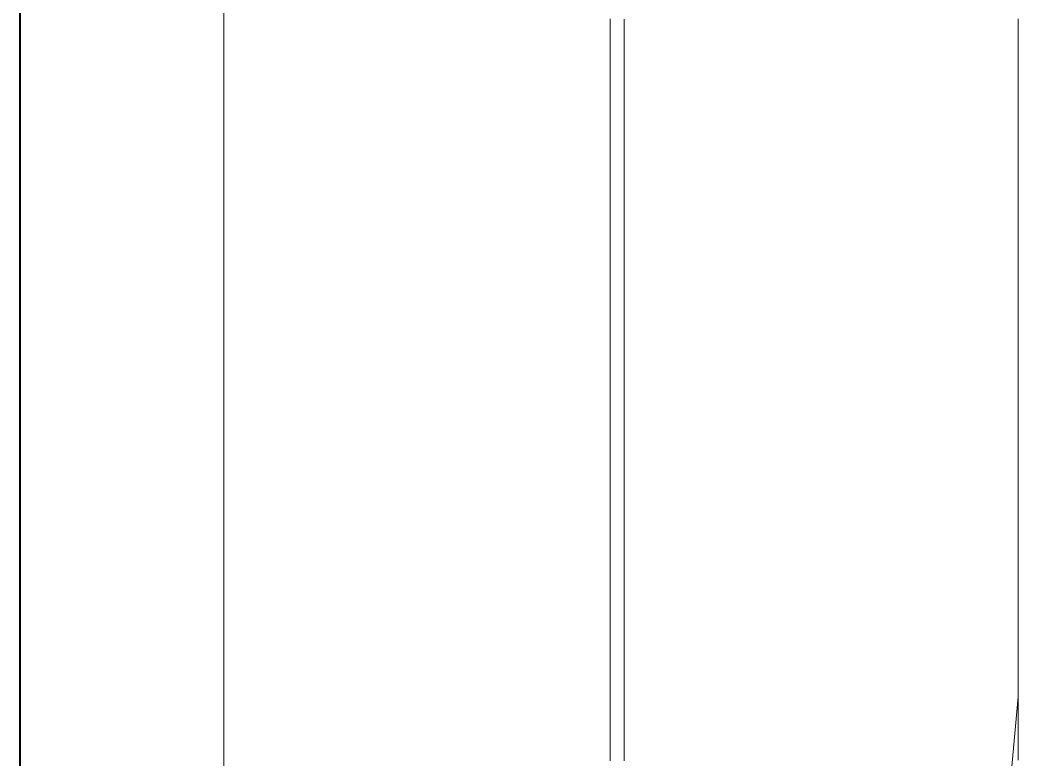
# Model space of a CAD drawing. Extents: x 65572 to 72871, y 30718 to 33858.
# Drawn here: x 66842.891 to 66845.338, y 32293.911 to 32295.724 of the extents above; entities that cross this region are included whole.
import ezdxf

# ---------------------------------------------------------------- set-up
doc = ezdxf.new("R2010")
doc.units = 0
doc.header["$LTSCALE"] = 0.5
doc.header["$MEASUREMENT"] = 0
for name, color, linetype, lineweight in [('Framing', 142, 'CONTINUOUS', 13), ('Layout', 154, 'CONTINUOUS', 5), ('Structure', 7, 'CONTINUOUS', 40)]:
    doc.layers.add(name, color=color, linetype=linetype, lineweight=lineweight)

msp = doc.modelspace()

# ---------------------------------------------------------------- linework, layer by layer
at = {"layer": 'Framing'}
msp.add_line((66843.390623, 32435.914212), (66843.390623, 32239.968035), dxfattribs=at)
at = {"layer": 'Layout', "linetype": 'ByBlock'}
msp.add_line((66844.338271, 32283.063442), (66845.338276, 32294.063496), dxfattribs=at)
at = {"layer": 'Layout', "linetype": 'ByBlock', "flags": 128}
for points in [[(66844.338271, 32295.726806), (66844.338271, 32295.720674), (66844.338271, 32295.714543), (66844.338271, 32295.708411), (66844.338271, 32295.70228), (66844.338271, 32295.696148), (66844.338271, 32295.690017), (66844.338271, 32295.683885), (66844.338271, 32295.677754), (66844.338271, 32295.671622), (66844.338271, 32295.665491), (66844.338271, 32295.659359), (66844.338271, 32295.653228), (66844.338271, 32295.647096), (66844.338271, 32295.640965), (66844.338271, 32295.634833), (66844.338271, 32295.628702), (66844.338271, 32295.62257), (66844.338271, 32295.616439), (66844.338271, 32295.610307), (66844.338271, 32295.604176), (66844.338271, 32295.598044), (66844.338271, 32295.591913), (66844.338271, 32295.585781), (66844.338271, 32295.57965), (66844.338271, 32295.573518), (66844.338271, 32295.567387), (66844.338271, 32295.561255), (66844.338271, 32295.555124), (66844.338271, 32295.548993), (66844.338271, 32295.542861), (66844.338271, 32295.53673), (66844.338271, 32295.530598), (66844.338271, 32295.524467), (66844.338271, 32295.518335), (66844.338271, 32295.512204), (66844.338271, 32295.506072), (66844.338271, 32295.499941), (66844.338271, 32295.493809), (66844.338271, 32295.487678), (66844.338271, 32295.481546), (66844.338271, 32295.475415), (66844.338271, 32295.469283), (66844.338271, 32295.463152), (66844.338271, 32295.45702), (66844.338271, 32295.450889), (66844.338271, 32295.444757), (66844.338271, 32295.438626), (66844.338271, 32295.432494), (66844.338271, 32295.426363), (66844.338271, 32295.420231), (66844.338271, 32295.4141), (66844.338271, 32295.407968), (66844.338271, 32295.401837), (66844.338271, 32295.395705), (66844.338271, 32295.389574), (66844.338271, 32295.383442), (66844.338271, 32295.377311), (66844.338271, 32295.371179), (66844.338271, 32295.365048), (66844.338271, 32295.358916), (66844.338271, 32295.352785), (66844.338271, 32295.346653), (66844.338271, 32295.340522), (66844.338271, 32295.33439), (66844.338271, 32295.328259), (66844.338271, 32295.322127), (66844.338271, 32295.315996), (66844.338271, 32295.309864), (66844.338271, 32295.303733), (66844.338271, 32295.297601), (66844.338271, 32295.29147), (66844.338271, 32295.285338), (66844.338271, 32295.279207), (66844.338271, 32295.273075), (66844.338271, 32295.266944), (66844.338271, 32295.260812), (66844.338271, 32295.254681), (66844.338271, 32295.248549), (66844.338271, 32295.242418), (66844.338271, 32295.236286), (66844.338271, 32295.230155), (66844.338271, 32295.224023), (66844.338271, 32295.217892), (66844.338271, 32295.211761), (66844.338271, 32295.205629), (66844.338271, 32295.199498), (66844.338271, 32295.193366), (66844.338271, 32295.187235), (66844.338271, 32295.181103), (66844.338271, 32295.174972), (66844.338271, 32295.16884), (66844.338271, 32295.162709), (66844.338271, 32295.156577), (66844.338271, 32295.150446), (66844.338271, 32295.144314), (66844.338271, 32295.138183), (66844.338271, 32295.132051), (66844.338271, 32295.12592), (66844.338271, 32295.119788), (66844.338271, 32295.113657), (66844.338271, 32295.107525), (66844.338271, 32295.101394), (66844.338271, 32295.095262), (66844.338271, 32295.089131), (66844.338271, 32295.082999), (66844.338271, 32295.076868), (66844.338271, 32295.070736), (66844.338271, 32295.064605), (66844.338271, 32295.058473), (66844.338271, 32295.052342), (66844.338271, 32295.04621), (66844.338271, 32295.040079), (66844.338271, 32295.033947), (66844.338271, 32295.027816), (66844.338271, 32295.021684), (66844.338271, 32295.015553), (66844.338271, 32295.009421), (66844.338271, 32295.00329), (66844.338271, 32294.997158), (66844.338271, 32294.991027), (66844.338271, 32294.984895), (66844.338271, 32294.978764), (66844.338271, 32294.972632), (66844.338271, 32294.966501), (66844.338271, 32294.960369), (66844.338271, 32294.954238), (66844.338271, 32294.948106), (66844.338271, 32294.941975), (66844.338271, 32294.935843), (66844.338271, 32294.929712), (66844.338271, 32294.92358), (66844.338271, 32294.917449), (66844.338271, 32294.911317), (66844.338271, 32294.905186), (66844.338271, 32294.899054), (66844.338271, 32294.892923), (66844.338271, 32294.886791), (66844.338271, 32294.88066), (66844.338271, 32294.874529), (66844.338271, 32294.868397), (66844.338271, 32294.862266), (66844.338271, 32294.856134), (66844.338271, 32294.850003), (66844.338271, 32294.843871), (66844.338271, 32294.83774), (66844.338271, 32294.831608), (66844.338271, 32294.825477), (66844.338271, 32294.819345), (66844.338271, 32294.813214), (66844.338271, 32294.807082), (66844.338271, 32294.800951), (66844.338271, 32294.794819), (66844.338271, 32294.788688), (66844.338271, 32294.782556), (66844.338271, 32294.776425), (66844.338271, 32294.770293), (66844.338271, 32294.764162), (66844.338271, 32294.75803), (66844.338271, 32294.751899), (66844.338271, 32294.745767), (66844.338271, 32294.739636), (66844.338271, 32294.733504), (66844.338271, 32294.727373), (66844.338271, 32294.721241), (66844.338271, 32294.71511), (66844.338271, 32294.708978), (66844.338271, 32294.702847), (66844.338271, 32294.696715), (66844.338271, 32294.690584), (66844.338271, 32294.684452), (66844.338271, 32294.678321), (66844.338271, 32294.672189), (66844.338271, 32294.666058), (66844.338271, 32294.659926), (66844.338271, 32294.653795), (66844.338271, 32294.647663), (66844.338271, 32294.641532), (66844.338271, 32294.6354), (66844.338271, 32294.629269), (66844.338271, 32294.623137), (66844.338271, 32294.617006), (66844.338271, 32294.610874), (66844.338271, 32294.604743), (66844.338271, 32294.598611), (66844.338271, 32294.59248), (66844.338271, 32294.586348), (66844.338271, 32294.580217), (66844.338271, 32294.574085), (66844.338271, 32294.567954), (66844.338271, 32294.561822), (66844.338271, 32294.555691), (66844.338271, 32294.549559), (66844.338271, 32294.543428), (66844.338271, 32294.537296), (66844.338271, 32294.531165), (66844.338271, 32294.525034), (66844.338271, 32294.518902), (66844.338271, 32294.512771), (66844.338271, 32294.506639), (66844.338271, 32294.500508), (66844.338271, 32294.494376), (66844.338271, 32294.488245), (66844.338271, 32294.482113), (66844.338271, 32294.475982), (66844.338271, 32294.46985), (66844.338271, 32294.463719), (66844.338271, 32294.457587), (66844.338271, 32294.451456), (66844.338271, 32294.445324), (66844.338271, 32294.439193), (66844.338271, 32294.433061), (66844.338271, 32294.42693), (66844.338271, 32294.420798), (66844.338271, 32294.414667), (66844.338271, 32294.408535), (66844.338271, 32294.402404), (66844.338271, 32294.396272), (66844.338271, 32294.390141), (66844.338271, 32294.384009), (66844.338271, 32294.377878), (66844.338271, 32294.371746), (66844.338271, 32294.365615), (66844.338271, 32294.359483), (66844.338271, 32294.353352), (66844.338271, 32294.34722), (66844.338271, 32294.341089), (66844.338271, 32294.334957), (66844.338271, 32294.328826), (66844.338271, 32294.322694), (66844.338271, 32294.316563), (66844.338271, 32294.310431), (66844.338271, 32294.3043), (66844.338271, 32294.298168), (66844.338271, 32294.292037), (66844.338271, 32294.285905), (66844.338271, 32294.279774), (66844.338271, 32294.273642), (66844.338271, 32294.267511), (66844.338271, 32294.261379), (66844.338271, 32294.255248), (66844.338271, 32294.249116), (66844.338271, 32294.242985), (66844.338271, 32294.236853), (66844.338271, 32294.230722), (66844.338271, 32294.22459), (66844.338271, 32294.218459), (66844.338271, 32294.212327), (66844.338271, 32294.206196), (66844.338271, 32294.200064), (66844.338271, 32294.193933), (66844.338271, 32294.187802), (66844.338271, 32294.18167), (66844.338271, 32294.175539), (66844.338271, 32294.169407), (66844.338271, 32294.163276), (66844.338271, 32294.157144), (66844.338271, 32294.151013), (66844.338271, 32294.144881), (66844.338271, 32294.13875), (66844.338271, 32294.132618), (66844.338271, 32294.126487), (66844.338271, 32294.120355), (66844.338271, 32294.114224), (66844.338271, 32294.108092), (66844.338271, 32294.101961), (66844.338271, 32294.095829), (66844.338271, 32294.089698), (66844.338271, 32294.083566), (66844.338271, 32294.077435), (66844.338271, 32294.071303), (66844.338271, 32294.065172), (66844.338271, 32294.05904), (66844.338271, 32294.052909), (66844.338271, 32294.046777), (66844.338271, 32294.040646), (66844.338271, 32294.034514), (66844.338271, 32294.028383), (66844.338271, 32294.022251), (66844.338271, 32294.01612), (66844.338271, 32294.009988), (66844.338271, 32294.003857), (66844.338271, 32293.997725), (66844.338271, 32293.991594), (66844.338271, 32293.985462), (66844.338271, 32293.979331), (66844.338271, 32293.973199), (66844.338271, 32293.967068), (66844.338271, 32293.960936), (66844.338271, 32293.954805), (66844.338271, 32293.948673), (66844.338271, 32293.942542), (66844.338271, 32293.93641), (66844.338271, 32293.930279), (66844.338271, 32293.924147), (66844.338271, 32293.918016), (66844.338271, 32293.911884), (66844.338271, 32293.905753)], [(66845.338276, 32295.724365), (66845.338276, 32295.722326), (66845.338276, 32295.720288), (66845.338276, 32295.71825), (66845.338276, 32295.716212), (66845.338276, 32295.714173), (66845.338276, 32295.712135), (66845.338276, 32295.710097), (66845.338276, 32295.708059), (66845.338276, 32295.70602), (66845.338276, 32295.703982), (66845.338276, 32295.701944), (66845.338276, 32295.699906), (66845.338276, 32295.697867), (66845.338276, 32295.695829), (66845.338276, 32295.693791), (66845.338276, 32295.691753), (66845.338276, 32295.689714), (66845.338276, 32295.687676), (66845.338276, 32295.685638), (66845.338276, 32295.6836), (66845.338276, 32295.681561), (66845.338276, 32295.679523), (66845.338276, 32295.677485), (66845.338276, 32295.675447), (66845.338276, 32295.673408), (66845.338276, 32295.67137), (66845.338276, 32295.669332), (66845.338276, 32295.667294), (66845.338276, 32295.665255), (66845.338276, 32295.663217), (66845.338276, 32295.661179), (66845.338276, 32295.659141), (66845.338276, 32295.657102), (66845.338276, 32295.654531), (66845.338276, 32295.651247), (66845.338276, 32295.647964), (66845.338276, 32295.644681), (66845.338276, 32295.641397), (66845.338276, 32295.638114), (66845.338276, 32295.634831), (66845.338276, 32295.631547), (66845.338276, 32295.628264), (66845.338276, 32295.624981), (66845.338276, 32295.621697), (66845.338276, 32295.618414), (66845.338276, 32295.615131), (66845.338276, 32295.611847), (66845.338276, 32295.608564), (66845.338276, 32295.605281), (66845.338276, 32295.601997), (66845.338276, 32295.598714), (66845.338276, 32295.595431), (66845.338276, 32295.592147), (66845.338276, 32295.588864), (66845.338276, 32295.585581), (66845.338276, 32295.582297), (66845.338276, 32295.579014), (66845.338276, 32295.575731), (66845.338276, 32295.572447), (66845.338276, 32295.569164), (66845.338276, 32295.565881), (66845.338276, 32295.562597), (66845.338276, 32295.559314), (66845.338276, 32295.556031), (66845.338276, 32295.552747), (66845.338276, 32295.549464), (66845.338276, 32295.546181), (66845.338276, 32295.542897), (66845.338276, 32295.539614), (66845.338276, 32295.536176), (66845.338276, 32295.531813), (66845.338276, 32295.527449), (66845.338276, 32295.523085), (66845.338276, 32295.518721), (66845.338276, 32295.514358), (66845.338276, 32295.509994), (66845.338276, 32295.50563), (66845.338276, 32295.501266), (66845.338276, 32295.496902), (66845.338276, 32295.492539), (66845.338276, 32295.488175), (66845.338276, 32295.483811), (66845.338276, 32295.479447), (66845.338276, 32295.475084), (66845.338276, 32295.47072), (66845.338276, 32295.466356), (66845.338276, 32295.461992), (66845.338276, 32295.457629), (66845.338276, 32295.453265), (66845.338276, 32295.448901), (66845.338276, 32295.444537), (66845.338276, 32295.440173), (66845.338276, 32295.43581), (66845.338276, 32295.431446), (66845.338276, 32295.427082), (66845.338276, 32295.422718), (66845.338276, 32295.418355), (66845.338276, 32295.413991), (66845.338276, 32295.409627), (66845.338276, 32295.405263), (66845.338276, 32295.4009), (66845.338276, 32295.396536), (66845.338276, 32295.392172), (66845.338276, 32295.387808), (66845.338276, 32295.383444), (66845.338276, 32295.379081), (66845.338276, 32295.373978), (66845.338276, 32295.368753), (66845.338276, 32295.363528), (66845.338276, 32295.358302), (66845.338276, 32295.353077), (66845.338276, 32295.347851), (66845.338276, 32295.342626), (66845.338276, 32295.337401), (66845.338276, 32295.332175), (66845.338276, 32295.32695), (66845.338276, 32295.321724), (66845.338276, 32295.316499), (66845.338276, 32295.311274), (66845.338276, 32295.306048), (66845.338276, 32295.300823), (66845.338276, 32295.295598), (66845.338276, 32295.290372), (66845.338276, 32295.285147), (66845.338276, 32295.279921), (66845.338276, 32295.274696), (66845.338276, 32295.269471), (66845.338276, 32295.264245), (66845.338276, 32295.25902), (66845.338276, 32295.253794), (66845.338276, 32295.248569), (66845.338276, 32295.243344), (66845.338276, 32295.238118), (66845.338276, 32295.232893), (66845.338276, 32295.227667), (66845.338276, 32295.222442), (66845.338276, 32295.217217), (66845.338276, 32295.211991), (66845.338276, 32295.206766), (66845.338276, 32295.201541), (66845.338276, 32295.196315), (66845.338276, 32295.19109), (66845.338276, 32295.185522), (66845.338276, 32295.179697), (66845.338276, 32295.173872), (66845.338276, 32295.168047), (66845.338276, 32295.162222), (66845.338276, 32295.156397), (66845.338276, 32295.150572), (66845.338276, 32295.144747), (66845.338276, 32295.138922), (66845.338276, 32295.133097), (66845.338276, 32295.127272), (66845.338276, 32295.121447), (66845.338276, 32295.115622), (66845.338276, 32295.109797), (66845.338276, 32295.103972), (66845.338276, 32295.098147), (66845.338276, 32295.092322), (66845.338276, 32295.086497), (66845.338276, 32295.080672), (66845.338276, 32295.074847), (66845.338276, 32295.069022), (66845.338276, 32295.063197), (66845.338276, 32295.057372), (66845.338276, 32295.051547), (66845.338276, 32295.045722), (66845.338276, 32295.039897), (66845.338276, 32295.034072), (66845.338276, 32295.028247), (66845.338276, 32295.022422), (66845.338276, 32295.016597), (66845.338276, 32295.010772), (66845.338276, 32295.004947), (66845.338276, 32294.999122), (66845.338276, 32294.993297), (66845.338276, 32294.987472), (66845.338276, 32294.981647), (66845.338276, 32294.975734), (66845.338276, 32294.969602), (66845.338276, 32294.963469), (66845.338276, 32294.957337), (66845.338276, 32294.951204), (66845.338276, 32294.945072), (66845.338276, 32294.938939), (66845.338276, 32294.932807), (66845.338276, 32294.926674), (66845.338276, 32294.920542), (66845.338276, 32294.914409), (66845.338276, 32294.908277), (66845.338276, 32294.902144), (66845.338276, 32294.896012), (66845.338276, 32294.889879), (66845.338276, 32294.883747), (66845.338276, 32294.877614), (66845.338276, 32294.871482), (66845.338276, 32294.865349), (66845.338276, 32294.859217), (66845.338276, 32294.853084), (66845.338276, 32294.846952), (66845.338276, 32294.840819), (66845.338276, 32294.834687), (66845.338276, 32294.828554), (66845.338276, 32294.822422), (66845.338276, 32294.816289), (66845.338276, 32294.810157), (66845.338276, 32294.804024), (66845.338276, 32294.797892), (66845.338276, 32294.791759), (66845.338276, 32294.785627), (66845.338276, 32294.779494), (66845.338276, 32294.773362), (66845.338276, 32294.767229), (66845.338276, 32294.761097), (66845.338276, 32294.754964), (66845.338276, 32294.748832), (66845.338276, 32294.742699), (66845.338276, 32294.736567), (66845.338276, 32294.730434), (66845.338276, 32294.724302), (66845.338276, 32294.718169), (66845.338276, 32294.712037), (66845.338276, 32294.705904), (66845.338276, 32294.699772), (66845.338276, 32294.693639), (66845.338276, 32294.687507), (66845.338276, 32294.681374), (66845.338276, 32294.675242), (66845.338276, 32294.669109), (66845.338276, 32294.662977), (66845.338276, 32294.656844), (66845.338276, 32294.650712), (66845.338276, 32294.644579), (66845.338276, 32294.638447), (66845.338276, 32294.632314), (66845.338276, 32294.626182), (66845.338276, 32294.620049), (66845.338276, 32294.613917), (66845.338276, 32294.607785), (66845.338276, 32294.601652), (66845.338276, 32294.59552), (66845.338276, 32294.589387), (66845.338276, 32294.583255), (66845.338276, 32294.577122), (66845.338276, 32294.57099), (66845.338276, 32294.564857), (66845.338276, 32294.558725), (66845.338276, 32294.552592), (66845.338276, 32294.54646), (66845.338276, 32294.540327), (66845.338276, 32294.534195), (66845.338276, 32294.528282), (66845.338276, 32294.522457), (66845.338276, 32294.516632), (66845.338276, 32294.510807), (66845.338276, 32294.504982), (66845.338276, 32294.499157), (66845.338276, 32294.493332), (66845.338276, 32294.487507), (66845.338276, 32294.481682), (66845.338276, 32294.475857), (66845.338276, 32294.470032), (66845.338276, 32294.464207), (66845.338276, 32294.458382), (66845.338276, 32294.452557), (66845.338276, 32294.446732), (66845.338276, 32294.440907), (66845.338276, 32294.435082), (66845.338276, 32294.429257), (66845.338276, 32294.423432), (66845.338276, 32294.417607), (66845.338276, 32294.411782), (66845.338276, 32294.405957), (66845.338276, 32294.400132), (66845.338276, 32294.394307), (66845.338276, 32294.388482), (66845.338276, 32294.382657), (66845.338276, 32294.376832), (66845.338276, 32294.371007), (66845.338276, 32294.365182), (66845.338276, 32294.359357), (66845.338276, 32294.353532), (66845.338276, 32294.347707), (66845.338276, 32294.341882), (66845.338276, 32294.336057), (66845.338276, 32294.330232), (66845.338276, 32294.324407), (66845.338276, 32294.318839), (66845.338276, 32294.313614), (66845.338276, 32294.308388), (66845.338276, 32294.303163), (66845.338276, 32294.297938), (66845.338276, 32294.292712), (66845.338276, 32294.287487), (66845.338276, 32294.282261), (66845.338276, 32294.277036), (66845.338276, 32294.271811), (66845.338276, 32294.266585), (66845.338276, 32294.26136), (66845.338276, 32294.256134), (66845.338276, 32294.250909), (66845.338276, 32294.245684), (66845.338276, 32294.240458), (66845.338276, 32294.235233), (66845.338276, 32294.230007), (66845.338276, 32294.224782), (66845.338276, 32294.219557), (66845.338276, 32294.214331), (66845.338276, 32294.209106), (66845.338276, 32294.203881), (66845.338276, 32294.198655), (66845.338276, 32294.19343), (66845.338276, 32294.188204), (66845.338276, 32294.182979), (66845.338276, 32294.177754), (66845.338276, 32294.172528), (66845.338276, 32294.167303), (66845.338276, 32294.162077), (66845.338276, 32294.156852), (66845.338276, 32294.151627), (66845.338276, 32294.146401), (66845.338276, 32294.141176), (66845.338276, 32294.13595), (66845.338276, 32294.130848), (66845.338276, 32294.126484), (66845.338276, 32294.122121), (66845.338276, 32294.117757), (66845.338276, 32294.113393), (66845.338276, 32294.109029), (66845.338276, 32294.104666), (66845.338276, 32294.100302), (66845.338276, 32294.095938), (66845.338276, 32294.091574), (66845.338276, 32294.08721), (66845.338276, 32294.082847), (66845.338276, 32294.078483), (66845.338276, 32294.074119), (66845.338276, 32294.069755), (66845.338276, 32294.065392), (66845.338276, 32294.061028), (66845.338276, 32294.056664), (66845.338276, 32294.0523), (66845.338276, 32294.047937), (66845.338276, 32294.043573), (66845.338276, 32294.039209), (66845.338276, 32294.034845), (66845.338276, 32294.030481), (66845.338276, 32294.026118), (66845.338276, 32294.021754), (66845.338276, 32294.01739), (66845.338276, 32294.013026), (66845.338276, 32294.008663), (66845.338276, 32294.004299), (66845.338276, 32293.999935), (66845.338276, 32293.995571), (66845.338276, 32293.991208), (66845.338276, 32293.986844), (66845.338276, 32293.98248), (66845.338276, 32293.978116), (66845.338276, 32293.973753), (66845.338276, 32293.970315), (66845.338276, 32293.967031), (66845.338276, 32293.963748), (66845.338276, 32293.960465), (66845.338276, 32293.957182), (66845.338276, 32293.953898), (66845.338276, 32293.950615), (66845.338276, 32293.947332), (66845.338276, 32293.944048), (66845.338276, 32293.940765), (66845.338276, 32293.937482), (66845.338276, 32293.934198), (66845.338276, 32293.930915), (66845.338276, 32293.927632), (66845.338276, 32293.924348), (66845.338276, 32293.921065), (66845.338276, 32293.917782), (66845.338276, 32293.914498), (66845.338276, 32293.911215), (66845.338276, 32293.907932)]]:
    msp.add_lwpolyline(points, dxfattribs=at)
at = {"layer": 'Layout', "linetype": 'ByBlock'}
for points in [[(66844.372352, 32295.726153), (66844.372352, 32295.719984), (66844.372352, 32295.713814), (66844.372352, 32295.707645), (66844.372352, 32295.701476), (66844.372352, 32295.695307), (66844.372352, 32295.689137), (66844.372352, 32295.682968), (66844.372352, 32295.676799), (66844.372352, 32295.67063), (66844.372352, 32295.66446), (66844.372352, 32295.658291), (66844.372352, 32295.652122), (66844.372352, 32295.645953), (66844.372352, 32295.639783), (66844.372352, 32295.633614), (66844.372352, 32295.627445), (66844.372352, 32295.621276), (66844.372352, 32295.615106), (66844.372352, 32295.608937), (66844.372352, 32295.602768), (66844.372352, 32295.596599), (66844.372352, 32295.590429), (66844.372352, 32295.58426), (66844.372352, 32295.578091), (66844.372352, 32295.571922), (66844.372352, 32295.565752), (66844.372352, 32295.559583), (66844.372352, 32295.553414), (66844.372352, 32295.547245), (66844.372352, 32295.541075), (66844.372352, 32295.534906), (66844.372352, 32295.528737), (66844.372352, 32295.522568), (66844.372352, 32295.516398), (66844.372352, 32295.510229), (66844.372352, 32295.50406), (66844.372352, 32295.497891), (66844.372352, 32295.491721), (66844.372352, 32295.485552), (66844.372352, 32295.479383), (66844.372352, 32295.473214), (66844.372352, 32295.467044), (66844.372352, 32295.460875), (66844.372352, 32295.454706), (66844.372352, 32295.448537), (66844.372352, 32295.442367), (66844.372352, 32295.436198), (66844.372352, 32295.430029), (66844.372352, 32295.42386), (66844.372352, 32295.41769), (66844.372352, 32295.411521), (66844.372352, 32295.405352), (66844.372352, 32295.399183), (66844.372352, 32295.393013), (66844.372352, 32295.386844), (66844.372352, 32295.380675), (66844.372352, 32295.374506), (66844.372352, 32295.368337), (66844.372352, 32295.362167), (66844.372352, 32295.355998), (66844.372352, 32295.349829), (66844.372352, 32295.34366), (66844.372352, 32295.33749), (66844.372352, 32295.331321), (66844.372352, 32295.325152), (66844.372352, 32295.318983), (66844.372352, 32295.312813), (66844.372352, 32295.306644), (66844.372352, 32295.300475), (66844.372352, 32295.294306), (66844.372352, 32295.288136), (66844.372352, 32295.281967), (66844.372352, 32295.275798), (66844.372352, 32295.269629), (66844.372352, 32295.263459), (66844.372352, 32295.25729), (66844.372352, 32295.251121), (66844.372352, 32295.244952), (66844.372352, 32295.238782), (66844.372352, 32295.232613), (66844.372352, 32295.226444), (66844.372352, 32295.220275), (66844.372352, 32295.214105), (66844.372352, 32295.207936), (66844.372352, 32295.201767), (66844.372352, 32295.195598), (66844.372352, 32295.189428), (66844.372352, 32295.183259), (66844.372352, 32295.17709), (66844.372352, 32295.170921), (66844.372352, 32295.164751), (66844.372352, 32295.158582), (66844.372352, 32295.152413), (66844.372352, 32295.146244), (66844.372352, 32295.140074), (66844.372352, 32295.133905), (66844.372352, 32295.127736), (66844.372352, 32295.121567), (66844.372352, 32295.115397), (66844.372352, 32295.109228), (66844.372352, 32295.103059), (66844.372352, 32295.09689), (66844.372352, 32295.09072), (66844.372352, 32295.084551), (66844.372352, 32295.078382), (66844.372352, 32295.072213), (66844.372352, 32295.066043), (66844.372352, 32295.059874), (66844.372352, 32295.053705), (66844.372352, 32295.047536), (66844.372352, 32295.041366), (66844.372352, 32295.035197), (66844.372352, 32295.029028), (66844.372352, 32295.022859), (66844.372352, 32295.016689), (66844.372352, 32295.01052), (66844.372352, 32295.004351), (66844.372352, 32294.998182), (66844.372352, 32294.992012), (66844.372352, 32294.985843), (66844.372352, 32294.979674), (66844.372352, 32294.973505), (66844.372352, 32294.967335), (66844.372352, 32294.961166), (66844.372352, 32294.954997), (66844.372352, 32294.948828), (66844.372352, 32294.942659), (66844.372352, 32294.936489), (66844.372352, 32294.93032), (66844.372352, 32294.924151), (66844.372352, 32294.917982), (66844.372352, 32294.911812), (66844.372352, 32294.905643), (66844.372352, 32294.899474), (66844.372352, 32294.893305), (66844.372352, 32294.887135), (66844.372352, 32294.880966), (66844.372352, 32294.874797), (66844.372352, 32294.868628), (66844.372352, 32294.862458), (66844.372352, 32294.856289), (66844.372352, 32294.85012), (66844.372352, 32294.843951), (66844.372352, 32294.837781), (66844.372352, 32294.831612), (66844.372352, 32294.825443), (66844.372352, 32294.819274), (66844.372352, 32294.813104), (66844.372352, 32294.806935), (66844.372352, 32294.800766), (66844.372352, 32294.794597), (66844.372352, 32294.788427), (66844.372352, 32294.782258), (66844.372352, 32294.776089), (66844.372352, 32294.76992), (66844.372352, 32294.76375), (66844.372352, 32294.757581)], [(66845.338276, 32294.063496), (66845.338276, 32294.064187), (66845.338276, 32294.064878), (66845.338276, 32294.065569), (66845.338276, 32294.06626), (66845.338276, 32294.066951), (66845.338276, 32294.067642), (66845.338276, 32294.068333), (66845.338276, 32294.069024), (66845.338276, 32294.069715), (66845.338276, 32294.070406), (66845.338276, 32294.071097), (66845.338276, 32294.071788), (66845.338276, 32294.072479), (66845.338276, 32294.07317), (66845.338276, 32294.073861), (66845.338276, 32294.074552), (66845.338276, 32294.075243), (66845.338276, 32294.075934), (66845.338276, 32294.076625), (66845.338276, 32294.077316), (66845.338276, 32294.078007), (66845.338276, 32294.078698), (66845.338276, 32294.079389), (66845.338276, 32294.08008), (66845.338276, 32294.080771), (66845.338276, 32294.081462), (66845.338276, 32294.082153), (66845.338276, 32294.082843), (66845.338276, 32294.083534), (66845.338276, 32294.084225), (66845.338276, 32294.084916), (66845.338276, 32294.085607), (66845.338276, 32294.086298), (66845.338276, 32294.086989), (66845.338276, 32294.08768), (66845.338276, 32294.088371), (66845.338276, 32294.090025), (66845.338276, 32294.092063), (66845.338276, 32294.094101), (66845.338276, 32294.096139), (66845.338276, 32294.098178), (66845.338276, 32294.100216), (66845.338276, 32294.102254), (66845.338276, 32294.104292), (66845.338276, 32294.106331), (66845.338276, 32294.108369), (66845.338276, 32294.110407), (66845.338276, 32294.112445), (66845.338276, 32294.114484), (66845.338276, 32294.116522), (66845.338276, 32294.11856), (66845.338276, 32294.120598), (66845.338276, 32294.122637), (66845.338276, 32294.124675), (66845.338276, 32294.126713), (66845.338276, 32294.128751), (66845.338276, 32294.13079), (66845.338276, 32294.132828), (66845.338276, 32294.134866), (66845.338276, 32294.136904), (66845.338276, 32294.138943), (66845.338276, 32294.140981), (66845.338276, 32294.143019), (66845.338276, 32294.145057), (66845.338276, 32294.147096), (66845.338276, 32294.149134), (66845.338276, 32294.151172), (66845.338276, 32294.15321), (66845.338276, 32294.155249), (66845.338276, 32294.157287), (66845.338276, 32294.159325), (66845.338276, 32294.161363), (66845.338276, 32294.163935), (66845.338276, 32294.167219), (66845.338276, 32294.170502), (66845.338276, 32294.173785), (66845.338276, 32294.177068), (66845.338276, 32294.180352), (66845.338276, 32294.183635), (66845.338276, 32294.186918), (66845.338276, 32294.190202), (66845.338276, 32294.193485), (66845.338276, 32294.196768), (66845.338276, 32294.200052), (66845.338276, 32294.203335), (66845.338276, 32294.206618), (66845.338276, 32294.209902), (66845.338276, 32294.213185), (66845.338276, 32294.216468), (66845.338276, 32294.219752), (66845.338276, 32294.223035), (66845.338276, 32294.226318), (66845.338276, 32294.229602), (66845.338276, 32294.232885), (66845.338276, 32294.236168), (66845.338276, 32294.239452), (66845.338276, 32294.242735), (66845.338276, 32294.246018), (66845.338276, 32294.249302), (66845.338276, 32294.252585), (66845.338276, 32294.255868), (66845.338276, 32294.259152), (66845.338276, 32294.262435), (66845.338276, 32294.265718), (66845.338276, 32294.269002), (66845.338276, 32294.272285), (66845.338276, 32294.275568), (66845.338276, 32294.278852), (66845.338276, 32294.282289), (66845.338276, 32294.286653), (66845.338276, 32294.291017), (66845.338276, 32294.295381), (66845.338276, 32294.299744), (66845.338276, 32294.304108), (66845.338276, 32294.308472), (66845.338276, 32294.312836), (66845.338276, 32294.3172), (66845.338276, 32294.321563), (66845.338276, 32294.325927), (66845.338276, 32294.330291), (66845.338276, 32294.334655), (66845.338276, 32294.339018), (66845.338276, 32294.343382), (66845.338276, 32294.347746), (66845.338276, 32294.35211), (66845.338276, 32294.356473), (66845.338276, 32294.360837), (66845.338276, 32294.365201), (66845.338276, 32294.369565), (66845.338276, 32294.373929), (66845.338276, 32294.378292), (66845.338276, 32294.382656), (66845.338276, 32294.38702), (66845.338276, 32294.391384), (66845.338276, 32294.395747), (66845.338276, 32294.400111), (66845.338276, 32294.404475), (66845.338276, 32294.408839), (66845.338276, 32294.413202), (66845.338276, 32294.417566), (66845.338276, 32294.42193), (66845.338276, 32294.426294), (66845.338276, 32294.430658), (66845.338276, 32294.435021), (66845.338276, 32294.439385), (66845.338276, 32294.444487), (66845.338276, 32294.449713), (66845.338276, 32294.454938), (66845.338276, 32294.460164), (66845.338276, 32294.465389), (66845.338276, 32294.470614), (66845.338276, 32294.47584), (66845.338276, 32294.481065), (66845.338276, 32294.48629), (66845.338276, 32294.491516), (66845.338276, 32294.496741), (66845.338276, 32294.501967), (66845.338276, 32294.507192), (66845.338276, 32294.512417), (66845.338276, 32294.517643), (66845.338276, 32294.522868), (66845.338276, 32294.528094), (66845.338276, 32294.533319), (66845.338276, 32294.538544), (66845.338276, 32294.54377), (66845.338276, 32294.548995), (66845.338276, 32294.554221), (66845.338276, 32294.559446), (66845.338276, 32294.564671), (66845.338276, 32294.569897), (66845.338276, 32294.575122), (66845.338276, 32294.580347), (66845.338276, 32294.585573), (66845.338276, 32294.590798), (66845.338276, 32294.596024), (66845.338276, 32294.601249), (66845.338276, 32294.606474), (66845.338276, 32294.6117), (66845.338276, 32294.616925), (66845.338276, 32294.622151), (66845.338276, 32294.627376), (66845.338276, 32294.632944), (66845.338276, 32294.638769), (66845.338276, 32294.644594), (66845.338276, 32294.650419), (66845.338276, 32294.656244), (66845.338276, 32294.662069), (66845.338276, 32294.667894), (66845.338276, 32294.673719), (66845.338276, 32294.679544), (66845.338276, 32294.685369), (66845.338276, 32294.691194), (66845.338276, 32294.697019), (66845.338276, 32294.702844), (66845.338276, 32294.708669), (66845.338276, 32294.714494), (66845.338276, 32294.720319), (66845.338276, 32294.726144), (66845.338276, 32294.731969), (66845.338276, 32294.737794), (66845.338276, 32294.743619), (66845.338276, 32294.749444), (66845.338276, 32294.755269), (66845.338276, 32294.761094), (66845.338276, 32294.766919), (66845.338276, 32294.772744), (66845.338276, 32294.778569), (66845.338276, 32294.784394), (66845.338276, 32294.790219), (66845.338276, 32294.796044), (66845.338276, 32294.801869), (66845.338276, 32294.807694), (66845.338276, 32294.813519), (66845.338276, 32294.819344), (66845.338276, 32294.825169), (66845.338276, 32294.830994), (66845.338276, 32294.836819), (66845.338276, 32294.842731), (66845.338276, 32294.848864), (66845.338276, 32294.854996), (66845.338276, 32294.861129), (66845.338276, 32294.867261), (66845.338276, 32294.873394), (66845.338276, 32294.879526), (66845.338276, 32294.885659), (66845.338276, 32294.891791), (66845.338276, 32294.897924), (66845.338276, 32294.904056), (66845.338276, 32294.910189), (66845.338276, 32294.916321), (66845.338276, 32294.922454), (66845.338276, 32294.928586), (66845.338276, 32294.934719), (66845.338276, 32294.940851), (66845.338276, 32294.946984), (66845.338276, 32294.953116), (66845.338276, 32294.959249), (66845.338276, 32294.965381), (66845.338276, 32294.971514), (66845.338276, 32294.977646), (66845.338276, 32294.983779), (66845.338276, 32294.989911), (66845.338276, 32294.996044), (66845.338276, 32295.002176), (66845.338276, 32295.008309), (66845.338276, 32295.014441), (66845.338276, 32295.020574), (66845.338276, 32295.026706), (66845.338276, 32295.032839), (66845.338276, 32295.038971), (66845.338276, 32295.045104), (66845.338276, 32295.051236), (66845.338276, 32295.057369), (66845.338276, 32295.063501), (66845.338276, 32295.069634), (66845.338276, 32295.075766), (66845.338276, 32295.081899), (66845.338276, 32295.088031), (66845.338276, 32295.094164), (66845.338276, 32295.100296), (66845.338276, 32295.106429), (66845.338276, 32295.112561), (66845.338276, 32295.118694), (66845.338276, 32295.124826), (66845.338276, 32295.130959), (66845.338276, 32295.137091), (66845.338276, 32295.143224), (66845.338276, 32295.149356), (66845.338276, 32295.155489), (66845.338276, 32295.161621), (66845.338276, 32295.167754), (66845.338276, 32295.173886), (66845.338276, 32295.180019), (66845.338276, 32295.186151), (66845.338276, 32295.192284), (66845.338276, 32295.198416), (66845.338276, 32295.204549), (66845.338276, 32295.210681), (66845.338276, 32295.216814), (66845.338276, 32295.222946), (66845.338276, 32295.229079), (66845.338276, 32295.235211), (66845.338276, 32295.241344), (66845.338276, 32295.247476), (66845.338276, 32295.253609), (66845.338276, 32295.259741), (66845.338276, 32295.265874), (66845.338276, 32295.272006), (66845.338276, 32295.278139), (66845.338276, 32295.284271), (66845.338276, 32295.290184), (66845.338276, 32295.296009), (66845.338276, 32295.301834), (66845.338276, 32295.307659), (66845.338276, 32295.313484), (66845.338276, 32295.319309), (66845.338276, 32295.325134), (66845.338276, 32295.330959), (66845.338276, 32295.336784), (66845.338276, 32295.342609), (66845.338276, 32295.348434), (66845.338276, 32295.354259), (66845.338276, 32295.360084), (66845.338276, 32295.365909), (66845.338276, 32295.371734), (66845.338276, 32295.377559), (66845.338276, 32295.383384), (66845.338276, 32295.389209), (66845.338276, 32295.395034), (66845.338276, 32295.400859), (66845.338276, 32295.406684), (66845.338276, 32295.412509), (66845.338276, 32295.418334), (66845.338276, 32295.424159), (66845.338276, 32295.429984), (66845.338276, 32295.435809), (66845.338276, 32295.441634), (66845.338276, 32295.447459), (66845.338276, 32295.453284), (66845.338276, 32295.459109), (66845.338276, 32295.464934), (66845.338276, 32295.470759), (66845.338276, 32295.476584), (66845.338276, 32295.482409), (66845.338276, 32295.488234), (66845.338276, 32295.494059), (66845.338276, 32295.499627), (66845.338276, 32295.504852), (66845.338276, 32295.510077), (66845.338276, 32295.515303), (66845.338276, 32295.520528), (66845.338276, 32295.525754), (66845.338276, 32295.530979), (66845.338276, 32295.536204), (66845.338276, 32295.54143), (66845.338276, 32295.546655), (66845.338276, 32295.551881), (66845.338276, 32295.557106), (66845.338276, 32295.562331), (66845.338276, 32295.567557), (66845.338276, 32295.572782), (66845.338276, 32295.578007), (66845.338276, 32295.583233), (66845.338276, 32295.588458), (66845.338276, 32295.593684), (66845.338276, 32295.598909), (66845.338276, 32295.604134), (66845.338276, 32295.60936), (66845.338276, 32295.614585), (66845.338276, 32295.619811), (66845.338276, 32295.625036), (66845.338276, 32295.630261), (66845.338276, 32295.635487), (66845.338276, 32295.640712), (66845.338276, 32295.645938), (66845.338276, 32295.651163), (66845.338276, 32295.656388), (66845.338276, 32295.661614), (66845.338276, 32295.666839), (66845.338276, 32295.672064), (66845.338276, 32295.67729), (66845.338276, 32295.682515), (66845.338276, 32295.687618), (66845.338276, 32295.691981), (66845.338276, 32295.696345), (66845.338276, 32295.700709), (66845.338276, 32295.705073), (66845.338276, 32295.709436), (66845.338276, 32295.7138), (66845.338276, 32295.718164), (66845.338276, 32295.722528), (66845.338276, 32295.726891)], [(66844.372352, 32294.757581), (66844.372352, 32294.751412), (66844.372352, 32294.745243), (66844.372352, 32294.739073), (66844.372352, 32294.732904), (66844.372352, 32294.726735), (66844.372352, 32294.720566), (66844.372352, 32294.714396), (66844.372352, 32294.708227), (66844.372352, 32294.702058), (66844.372352, 32294.695889), (66844.372352, 32294.689719), (66844.372352, 32294.68355), (66844.372352, 32294.677381), (66844.372352, 32294.671212), (66844.372352, 32294.665042), (66844.372352, 32294.658873), (66844.372352, 32294.652704), (66844.372352, 32294.646535), (66844.372352, 32294.640365), (66844.372352, 32294.634196), (66844.372352, 32294.628027), (66844.372352, 32294.621858), (66844.372352, 32294.615688), (66844.372352, 32294.609519), (66844.372352, 32294.60335), (66844.372352, 32294.597181), (66844.372352, 32294.591011), (66844.372352, 32294.584842), (66844.372352, 32294.578673), (66844.372352, 32294.572504), (66844.372352, 32294.566334), (66844.372352, 32294.560165), (66844.372352, 32294.553996), (66844.372352, 32294.547827), (66844.372352, 32294.541657), (66844.372352, 32294.535488), (66844.372352, 32294.529319), (66844.372352, 32294.52315), (66844.372352, 32294.516981), (66844.372352, 32294.510811), (66844.372352, 32294.504642), (66844.372352, 32294.498473), (66844.372352, 32294.492304), (66844.372352, 32294.486134), (66844.372352, 32294.479965), (66844.372352, 32294.473796), (66844.372352, 32294.467627), (66844.372352, 32294.461457), (66844.372352, 32294.455288), (66844.372352, 32294.449119), (66844.372352, 32294.44295), (66844.372352, 32294.43678), (66844.372352, 32294.430611), (66844.372352, 32294.424442), (66844.372352, 32294.418273), (66844.372352, 32294.412103), (66844.372352, 32294.405934), (66844.372352, 32294.399765), (66844.372352, 32294.393596), (66844.372352, 32294.387426), (66844.372352, 32294.381257), (66844.372352, 32294.375088), (66844.372352, 32294.368919), (66844.372352, 32294.362749), (66844.372352, 32294.35658), (66844.372352, 32294.350411), (66844.372352, 32294.344242), (66844.372352, 32294.338072), (66844.372352, 32294.331903), (66844.372352, 32294.325734), (66844.372352, 32294.319565), (66844.372352, 32294.313395), (66844.372352, 32294.307226), (66844.372352, 32294.301057), (66844.372352, 32294.294888), (66844.372352, 32294.288718), (66844.372352, 32294.282549), (66844.372352, 32294.27638), (66844.372352, 32294.270211), (66844.372352, 32294.264041), (66844.372352, 32294.257872), (66844.372352, 32294.251703), (66844.372352, 32294.245534), (66844.372352, 32294.239364), (66844.372352, 32294.233195), (66844.372352, 32294.227026), (66844.372352, 32294.220857), (66844.372352, 32294.214687), (66844.372352, 32294.208518), (66844.372352, 32294.202349), (66844.372352, 32294.19618), (66844.372352, 32294.19001), (66844.372352, 32294.183841), (66844.372352, 32294.177672), (66844.372352, 32294.171503), (66844.372352, 32294.165333), (66844.372352, 32294.159164), (66844.372352, 32294.152995), (66844.372352, 32294.146826), (66844.372352, 32294.140656), (66844.372352, 32294.134487), (66844.372352, 32294.128318), (66844.372352, 32294.122149), (66844.372352, 32294.11598), (66844.372352, 32294.10981), (66844.372352, 32294.103641), (66844.372352, 32294.097472), (66844.372352, 32294.091303), (66844.372352, 32294.085133), (66844.372352, 32294.078964), (66844.372352, 32294.072795), (66844.372352, 32294.066626), (66844.372352, 32294.060456), (66844.372352, 32294.054287), (66844.372352, 32294.048118), (66844.372352, 32294.041949), (66844.372352, 32294.035779), (66844.372352, 32294.02961), (66844.372352, 32294.023441), (66844.372352, 32294.017272), (66844.372352, 32294.011102), (66844.372352, 32294.004933), (66844.372352, 32293.998764), (66844.372352, 32293.992595), (66844.372352, 32293.986425), (66844.372352, 32293.980256), (66844.372352, 32293.974087), (66844.372352, 32293.967918), (66844.372352, 32293.961748), (66844.372352, 32293.955579), (66844.372352, 32293.94941), (66844.372352, 32293.943241), (66844.372352, 32293.937071), (66844.372352, 32293.930902), (66844.372352, 32293.924733), (66844.372352, 32293.918564), (66844.372352, 32293.912394), (66844.372352, 32293.906225)]]:
    msp.add_lwpolyline(points, dxfattribs=at)
at = {"layer": 'Structure'}
msp.add_line((66842.890623, 32459.039741), (66842.890623, 32213.10795), dxfattribs=at)

doc.saveas('drawing.dxf')
